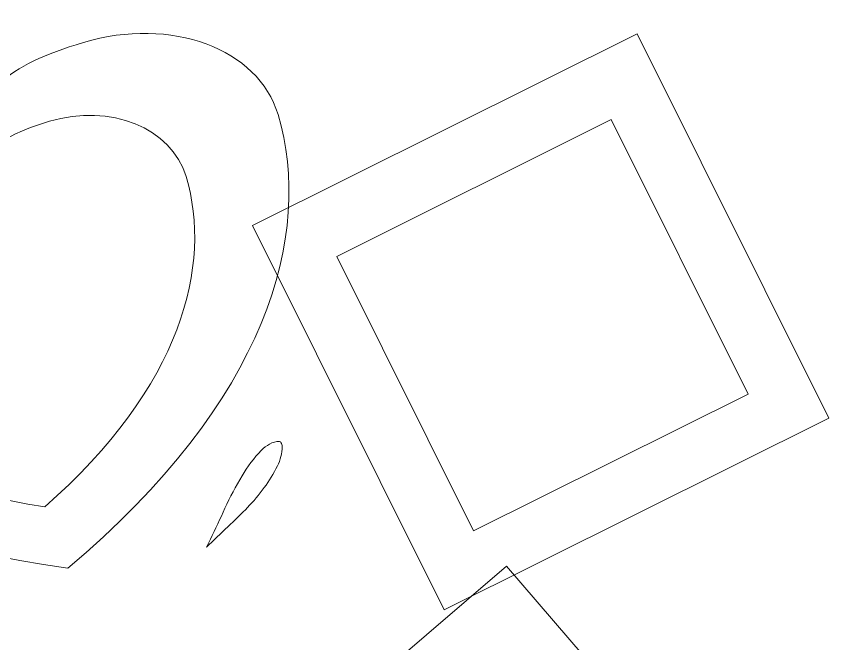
# Model space of a CAD drawing. Header units: millimetres. Extents: x -282 to 506, y 179 to 784.
# Drawn here: x 191.6 to 456.4, y 579.7 to 784.3 of the extents above; entities that cross this region are included whole.
import ezdxf

# ---------------------------------------------------------------- set-up
doc = ezdxf.new("R2010")
doc.units = ezdxf.units.MM
doc.header["$MEASUREMENT"] = 0
doc.layers.add('layer 1', color=7, linetype='Continuous')

msp = doc.modelspace()

# ---------------------------------------------------------------- linework, layer by layer
at = {"layer": 'layer 1', "color": 250, "lineweight": 20}
for points, knots in [([(167.4292, 737.5432), (180.7605, 760.2747), (187.6286, 767.9961), (213.4921, 775.7322), (213.4921, 775.7322), (242.0454, 784.2729), (270.4407, 773.7469), (276.8747, 752.2368), (276.8747, 752.2368), (288.5304, 713.2691), (273.3375, 658.8412), (208.3879, 604.3895), (208.3879, 604.3895), (122.1425, 616.0934), (81.6227, 651.3804), (69.9669, 690.3481), (69.9669, 690.3481), (63.533, 711.8582), (81.4848, 736.2472), (110.0382, 744.7878), (110.0382, 744.7878), (135.9016, 752.5239), (144.0312, 749.5814), (167.4292, 737.5432)], [0, 0, 0, 0, 0.14285714, 0.14285714, 0.14285714, 0.14285714, 0.28571429, 0.28571429, 0.28571429, 0.28571429, 0.42857143, 0.42857143, 0.42857143, 0.42857143, 0.57142857, 0.57142857, 0.57142857, 0.57142857, 0.71428571, 0.71428571, 0.71428571, 0.71428571, 1, 1, 1, 1]), ([(268.5959, 716.0336), (268.5959, 716.0336), (393.8874, 778.4999), (393.8874, 778.4999), (393.8874, 778.4999), (393.8874, 778.4999), (456.3537, 653.2084), (456.3537, 653.2084), (456.3537, 653.2084), (456.3537, 653.2084), (331.0622, 590.7421), (331.0622, 590.7421), (331.0622, 590.7421), (331.0622, 590.7421), (268.5959, 716.0336), (268.5959, 716.0336)], [0, 0, 0, 0, 0.2, 0.2, 0.2, 0.2, 0.4, 0.4, 0.4, 0.4, 0.6, 0.6, 0.6, 0.6, 1, 1, 1, 1]), ([(170.6883, 722.5437), (179.7265, 739.0723), (184.4297, 744.6589), (202.3933, 750.0321), (202.3933, 750.0321), (222.2252, 755.9641), (242.172, 747.9022), (246.9176, 732.0367), (246.9176, 732.0367), (255.5146, 703.2949), (245.5516, 663.5216), (200.8542, 624.3186), (200.8542, 624.3186), (140.5089, 633.9286), (111.8056, 660.3097), (103.2086, 689.0515), (103.2086, 689.0515), (98.463, 704.917), (110.7069, 722.6075), (130.5388, 728.5395), (130.5388, 728.5395), (148.5023, 733.9126), (154.2123, 731.6567), (170.6883, 722.5437)], [0, 0, 0, 0, 0.14285714, 0.14285714, 0.14285714, 0.14285714, 0.28571429, 0.28571429, 0.28571429, 0.28571429, 0.42857143, 0.42857143, 0.42857143, 0.42857143, 0.57142857, 0.57142857, 0.57142857, 0.57142857, 0.71428571, 0.71428571, 0.71428571, 0.71428571, 1, 1, 1, 1]), ([(296.0044, 705.9677), (296.0044, 705.9677), (385.4983, 750.5865), (385.4983, 750.5865), (385.4983, 750.5865), (385.4983, 750.5865), (430.1172, 661.0926), (430.1172, 661.0926), (430.1172, 661.0926), (430.1172, 661.0926), (340.6232, 616.4738), (340.6232, 616.4738), (340.6232, 616.4738), (340.6232, 616.4738), (296.0044, 705.9677), (296.0044, 705.9677)], [0, 0, 0, 0, 0.2, 0.2, 0.2, 0.2, 0.4, 0.4, 0.4, 0.4, 0.6, 0.6, 0.6, 0.6, 1, 1, 1, 1]), ([(351.3376, 605.0576), (351.3376, 605.0576), (442.5448, 498.8443), (442.5448, 498.8443), (442.5448, 498.8443), (442.5448, 498.8443), (298.3982, 375.0632), (298.3982, 375.0632), (298.3982, 375.0632), (298.3982, 375.0632), (207.191, 481.2765), (207.191, 481.2765), (207.191, 481.2765), (207.191, 481.2765), (351.3376, 605.0576), (351.3376, 605.0576)], [0, 0, 0, 0, 0.2, 0.2, 0.2, 0.2, 0.4, 0.4, 0.4, 0.4, 0.6, 0.6, 0.6, 0.6, 1, 1, 1, 1])]:
    msp.add_open_spline(points, degree=3, knots=knots, dxfattribs=at)
at = {"layer": 'layer 1', "color": 8, "lineweight": 9}
msp.add_open_spline([(253.5892, 611.1819), (253.5892, 611.1819), (261.4429, 618.7061), (261.4429, 618.7061), (261.4429, 618.7061), (263.2866, 620.4726), (265.1079, 622.2658), (266.8992, 624.0979), (266.8992, 624.0979), (268.8706, 626.1142), (270.7067, 628.2884), (272.3945, 630.6012), (272.3945, 630.6012), (274.0055, 632.8086), (275.4486, 635.1666), (276.6566, 637.6734), (276.6566, 637.6734), (277.5961, 639.6231), (278.2635, 641.7748), (278.2635, 644.0073), (278.2635, 644.0073), (278.2635, 644.5079), (278.093, 644.9395), (277.8318, 645.3416), (277.8318, 645.3416), (277.7044, 645.5375), (277.5918, 645.6811), (277.3693, 645.6811), (277.3693, 645.6811), (275.0488, 645.6811), (273.0607, 644.4018), (271.3863, 642.7037), (271.3863, 642.7037), (268.9974, 640.2808), (266.9384, 637.4504), (265.1475, 634.4639), (265.1475, 634.4639), (263.1044, 631.057), (261.2508, 627.5121), (259.5726, 623.8676), (259.5726, 623.8676), (258.0175, 620.4904), (256.467, 617.104), (254.8449, 613.766), (254.8449, 613.766), (254.8449, 613.766), (253.5892, 611.1819), (253.5892, 611.1819)], degree=3, knots=[0, 0, 0, 0, 0.07692308, 0.07692308, 0.07692308, 0.07692308, 0.15384615, 0.15384615, 0.15384615, 0.15384615, 0.23076923, 0.23076923, 0.23076923, 0.23076923, 0.30769231, 0.30769231, 0.30769231, 0.30769231, 0.38461538, 0.38461538, 0.38461538, 0.38461538, 0.46153846, 0.46153846, 0.46153846, 0.46153846, 0.53846154, 0.53846154, 0.53846154, 0.53846154, 0.61538462, 0.61538462, 0.61538462, 0.61538462, 0.69230769, 0.69230769, 0.69230769, 0.69230769, 0.76923077, 0.76923077, 0.76923077, 0.76923077, 0.84615385, 0.84615385, 0.84615385, 0.84615385, 1, 1, 1, 1], dxfattribs=at)

doc.saveas('drawing.dxf')
